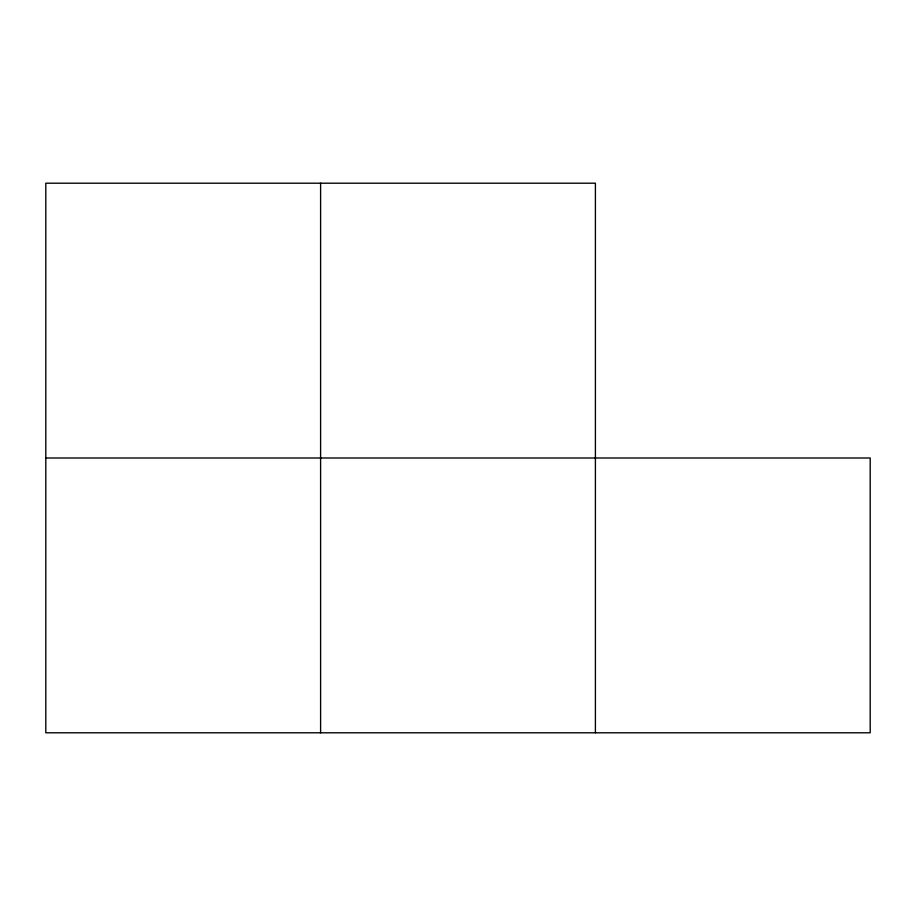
<?xml version="1.0" encoding="UTF-8"?>
<svg xmlns="http://www.w3.org/2000/svg" width="916" height="916" viewBox="0 0 916 916"><rect width="100%" height="100%" fill="white"/><g stroke="black" fill="none" stroke-linecap="round" stroke-linejoin="round"><path stroke-width="1.37" d="M45.8 458L870.2 458L870.2 732.8L45.8 732.8L45.8 183.2L595.4 183.2L595.4 732.8M320.6 183.2L320.6 732.8"/></g></svg>
